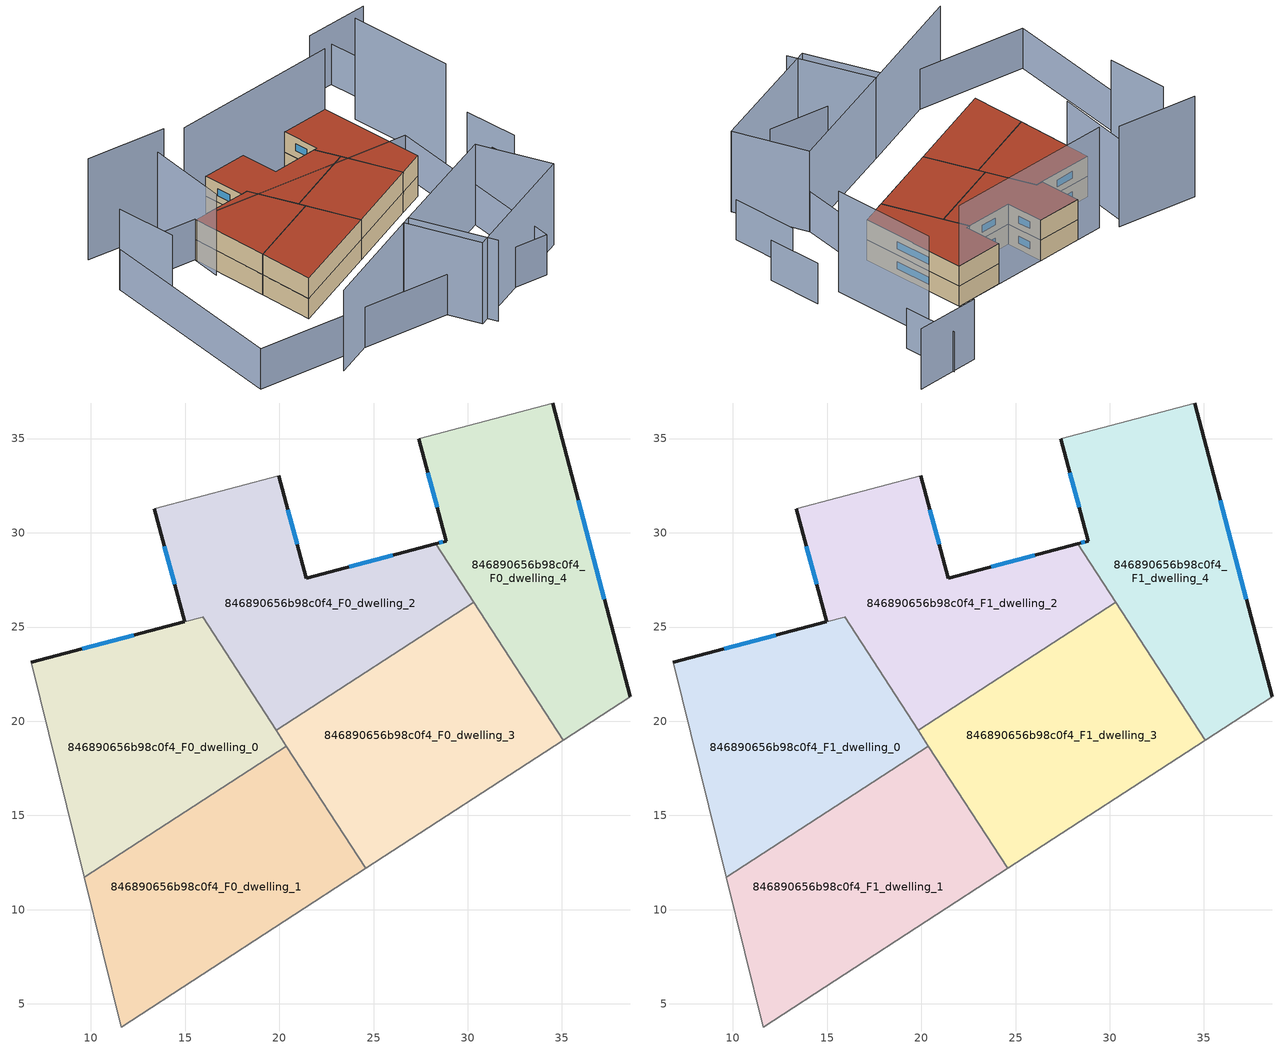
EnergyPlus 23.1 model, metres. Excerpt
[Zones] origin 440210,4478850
846890656b98c0f4_F0_dwelling_0
 floor ground (EU_floor_Construction): 15.93,25.53 20.38,18.67 9.66,11.71 6.84,23.14 14.97,25.29 z0
 wall outside (EU_wall_Construction): 14.97,25.29 6.84,23.14 z0:3
 wall to 846890656b98c0f4_F0_dwelling_1 (EU_wall_Construction): 9.66,11.71 20.38,18.67 z0:3
 wall adiabatic (EU_wall_Construction): 6.84,23.14 9.66,11.71 z0:3
 wall to 846890656b98c0f4_F0_dwelling_2 (EU_wall_Construction): 19.83,19.52 15.93,25.53 14.97,25.29 z0:3
 wall to 846890656b98c0f4_F0_dwelling_3 (EU_wall_Construction): 20.38,18.67 19.83,19.52 z0:3
 window (EU_Window_Construction): 12.28,24.57 9.54,23.85 z0.99:2.01
846890656b98c0f4_F0_dwelling_1
 floor ground (EU_floor_Construction): 20.38,18.67 24.58,12.2 11.61,3.78 9.66,11.71 z0
 wall adiabatic (EU_wall_Construction): 9.66,11.71 11.61,3.78 24.58,12.2 20.38,18.67 z0:3
846890656b98c0f4_F0_dwelling_2
 floor ground (EU_floor_Construction): 28.3,29.42 30.31,26.32 19.83,19.52 15.92,25.54 14.97,25.29 13.38,31.27 19.96,33.02 21.44,27.59 z0
 wall outside (EU_wall_Construction): 13.38,31.27 14.97,25.29 / 28.3,29.42 21.44,27.59 19.96,33.02 z0:3
 wall to 846890656b98c0f4_F0_dwelling_3 (EU_wall_Construction): 19.83,19.52 30.31,26.32 z0:3
 wall adiabatic (EU_wall_Construction): 19.96,33.02 13.38,31.27 z0:3
 wall to 846890656b98c0f4_F0_dwelling_4 (EU_wall_Construction): 30.31,26.32 28.3,29.42 z0:3
 window (EU_Window_Construction): 13.91,29.29 14.45,27.27 / 20.95,29.39 20.45,31.22 / 26.03,28.81 23.71,28.19 z0.99:2.01
846890656b98c0f4_F0_dwelling_3
 floor ground (EU_floor_Construction): 30.31,26.32 35.06,19 24.58,12.2 19.83,19.52 z0
 wall adiabatic (EU_wall_Construction): 20.38,18.67 24.58,12.2 35.06,19 z0:3
 wall to 846890656b98c0f4_F0_dwelling_4 (EU_wall_Construction): 35.06,19 30.31,26.32 z0:3
846890656b98c0f4_F0_dwelling_4
 floor ground (EU_floor_Construction): 34.5,36.89 38.62,21.31 35.06,19 28.3,29.42 28.85,29.56 27.41,34.99 z0
 wall outside (EU_wall_Construction): 27.41,34.99 28.85,29.56 28.3,29.42 / 38.62,21.31 34.5,36.89 z0:3
 wall adiabatic (EU_wall_Construction): 34.5,36.89 27.41,34.99 / 35.06,19 38.62,21.31 z0:3
 window (EU_Window_Construction): 27.88,33.19 28.37,31.36 / 37.25,26.47 35.87,31.72 / 28.67,29.51 28.48,29.46 z0.99:2.01
846890656b98c0f4_F1_dwelling_0
 floor to 846890656b98c0f4_F0_dwelling_0 (EU_floor_Construction): 15.93,25.53 20.38,18.67 9.66,11.71 6.84,23.14 14.97,25.29 z3
 wall outside (EU_wall_Construction): 14.97,25.29 6.84,23.14 z3:6
 wall to 846890656b98c0f4_F1_dwelling_1 (EU_wall_Construction): 9.66,11.71 20.38,18.67 z3:6
 wall adiabatic (EU_wall_Construction): 6.84,23.14 9.66,11.71 z3:6
 wall to 846890656b98c0f4_F1_dwelling_2 (EU_wall_Construction): 19.83,19.52 15.93,25.53 14.97,25.29 z3:6
 wall to 846890656b98c0f4_F1_dwelling_3 (EU_wall_Construction): 20.38,18.67 19.83,19.52 z3:6
 window (EU_Window_Construction): 12.28,24.57 9.54,23.85 z3.99:5.01
 roof outside (EU_roof_Construction): 20.38,18.67 15.93,25.53 14.97,25.29 6.84,23.14 9.66,11.71 z6
846890656b98c0f4_F1_dwelling_1
 floor to 846890656b98c0f4_F0_dwelling_1 (EU_floor_Construction): 20.38,18.67 24.58,12.2 11.61,3.78 9.66,11.71 z3
 wall adiabatic (EU_wall_Construction): 9.66,11.71 11.61,3.78 24.58,12.2 20.38,18.67 z3:6
 roof outside (EU_roof_Construction): 24.58,12.2 20.38,18.67 9.66,11.71 11.61,3.78 z6
846890656b98c0f4_F1_dwelling_2
 floor to 846890656b98c0f4_F0_dwelling_2 (EU_floor_Construction): 28.3,29.42 30.31,26.32 19.83,19.52 15.92,25.54 14.97,25.29 13.38,31.27 19.96,33.02 21.44,27.59 z3
 wall outside (EU_wall_Construction): 13.38,31.27 14.97,25.29 / 28.3,29.42 21.44,27.59 19.96,33.02 z3:6
 wall to 846890656b98c0f4_F1_dwelling_3 (EU_wall_Construction): 19.83,19.52 30.31,26.32 z3:6
 wall adiabatic (EU_wall_Construction): 19.96,33.02 13.38,31.27 z3:6
 wall to 846890656b98c0f4_F1_dwelling_4 (EU_wall_Construction): 30.31,26.32 28.3,29.42 z3:6
 window (EU_Window_Construction): 13.91,29.29 14.45,27.27 / 20.95,29.39 20.45,31.22 / 26.03,28.81 23.71,28.19 z3.99:5.01
 roof outside (EU_roof_Construction): 30.31,26.32 28.3,29.42 21.44,27.59 19.96,33.02 13.38,31.27 14.97,25.29 15.92,25.54 19.83,19.52 z6
846890656b98c0f4_F1_dwelling_3
 floor to 846890656b98c0f4_F0_dwelling_3 (EU_floor_Construction): 30.31,26.32 35.06,19 24.58,12.2 19.83,19.52 z3
 wall adiabatic (EU_wall_Construction): 20.38,18.67 24.58,12.2 35.06,19 z3:6
 wall to 846890656b98c0f4_F1_dwelling_4 (EU_wall_Construction): 35.06,19 30.31,26.32 z3:6
 roof outside (EU_roof_Construction): 35.06,19 30.31,26.32 19.83,19.52 24.58,12.2 z6
846890656b98c0f4_F1_dwelling_4
 floor to 846890656b98c0f4_F0_dwelling_4 (EU_floor_Construction): 34.5,36.89 38.62,21.31 35.06,19 28.3,29.42 28.85,29.56 27.41,34.99 z3
 wall outside (EU_wall_Construction): 27.41,34.99 28.85,29.56 28.3,29.42 / 38.62,21.31 34.5,36.89 z3:6
 wall adiabatic (EU_wall_Construction): 34.5,36.89 27.41,34.99 / 35.06,19 38.62,21.31 z3:6
 window (EU_Window_Construction): 27.88,33.19 28.37,31.36 / 37.25,26.47 35.87,31.72 / 28.67,29.51 28.48,29.46 z3.99:5.01
 roof outside (EU_roof_Construction): 38.62,21.31 34.5,36.89 27.41,34.99 28.85,29.56 28.3,29.42 35.06,19 z6
shading: 8.82,-9.09 24.74,1.27 / 24.74,1.27 31.6,-9.25 / -5.02,22.17 -2.7,13.38 / 6.22,31.28 7.15,18.71 / 23.69,0.54 41.18,11.74 / 41.18,11.74 47.11,2.48 / 47.11,2.48 29.61,-8.72 / 29.61,-8.72 23.69,0.54 z0:12; 50.14,8.53 47.62,18.09 / 51.5,19.07 49.41,26.89 / 45.48,41.96 43.33,49.91 / -5.02,22.17 39.85,26.28 / 39.85,26.28 42.54,-3.14 / 42.54,-3.14 -2.33,-7.24 / -2.33,-7.24 -5.02,22.17 z0:6; 45.6,25.87 41.61,41.09 / 34.5,36.88 9.52,30.22 / 7.22,31.35 -4.63,30.34 z0:15; 49.04,51.17 39.6,48.7 z0:9
[Building]
EU S2 Campaign: North Axis=0; Terrain=City; Solar Distribution=FullExterior
[Site:Location]
Madrid: Latitude=40.5; Longitude=-3.5; Time Zone=1; Elevation=609
[SizingPeriod:WeatherFileDays]
AnnualSizingPeriod: Begin Month=1; Begin Day of Month=1; End Month=12; End Day of Month=31; Day of Week for Start Day=Monday; Use Weather File Daylight Saving Period=No; Use Weather File Rain and Snow Indicators=No
[MATERIAL]
EU_InternalMass_Material: Roughness=MediumRough; Thickness=0.1; Conductivity=1; Density=1800; Specific Heat=900; Thermal Absorptance=0.9; Solar Absorptance=0.7; Visible Absorptance=0.7
[MATERIAL:NOMASS] Roughness=MediumRough; Thermal Absorptance=0.9; Solar Absorptance=0.7; Visible Absorptance=0.7
Name | Thermal Resistance
EU_wall_NoMass | 0.609216
EU_roof_NoMass | 0.513268
EU_floor_NoMass | 0.568163
[WINDOWMATERIAL:SIMPLEGLAZINGSYSTEM]
EU_Window_SimpleGlazing: UFactor=5.50606; Solar Heat Gain Coefficient=0.85; Visible Transmittance=0.85
[CONSTRUCTION]
EU_wall_Construction: EU_wall_NoMass
EU_roof_Construction: EU_roof_NoMass
EU_floor_Construction: EU_floor_NoMass
EU_Window_Construction: EU_Window_SimpleGlazing
EU_InternalMass_Construction: EU_InternalMass_Material
[ZONE] Type=1; Multiplier=1; Ceiling Height=autocalculate; Floor Area=autocalculate; Part of Total Floor Area=Yes
Name | Volume
846890656b98c0f4_F0_dwelling_0; 846890656b98c0f4_F1_dwelling_0 | 322.633
846890656b98c0f4_F0_dwelling_1; 846890656b98c0f4_F1_dwelling_1 | 327.067
846890656b98c0f4_F0_dwelling_2; 846890656b98c0f4_F1_dwelling_2 | 331.511
846890656b98c0f4_F0_dwelling_3; 846890656b98c0f4_F1_dwelling_3 | 327.051
846890656b98c0f4_F0_dwelling_4; 846890656b98c0f4_F1_dwelling_4 | 327.05
[INTERNALMASS] Construction=EU_InternalMass_Construction
Name | Zone or ZoneList | Surface Area
846890656b98c0f4_F0_dwelling_0_EU_InternalMass | 846890656b98c0f4_F0_dwelling_0 | 107.546
846890656b98c0f4_F0_dwelling_1_EU_InternalMass | 846890656b98c0f4_F0_dwelling_1 | 109.024
846890656b98c0f4_F0_dwelling_2_EU_InternalMass | 846890656b98c0f4_F0_dwelling_2 | 110.505
846890656b98c0f4_F0_dwelling_3_EU_InternalMass | 846890656b98c0f4_F0_dwelling_3 | 109.015
846890656b98c0f4_F0_dwelling_4_EU_InternalMass | 846890656b98c0f4_F0_dwelling_4 | 109.017
846890656b98c0f4_F1_dwelling_0_EU_InternalMass | 846890656b98c0f4_F1_dwelling_0 | 107.546
846890656b98c0f4_F1_dwelling_1_EU_InternalMass | 846890656b98c0f4_F1_dwelling_1 | 109.024
846890656b98c0f4_F1_dwelling_2_EU_InternalMass | 846890656b98c0f4_F1_dwelling_2 | 110.505
846890656b98c0f4_F1_dwelling_3_EU_InternalMass | 846890656b98c0f4_F1_dwelling_3 | 109.015
846890656b98c0f4_F1_dwelling_4_EU_InternalMass | 846890656b98c0f4_F1_dwelling_4 | 109.017
[OTHEREQUIPMENT] Fuel Type=Electricity; Design Level Calculation Method=Watts/Area; Power per Zone Floor Area=1; Fraction Latent=0; Fraction Radiant=0; Fraction Lost=0; Carbon Dioxide Generation Rate=0; EndUse Subcategory=EU_Step8_InternalGains
Name | Zone or ZoneList or Space or SpaceList | Schedule
EU_Step8_InternalGain_846890656b98c0f4_F0_dwelling_0_f000 | 846890656b98c0f4_F0_dwelling_0 | EU_Step8_GainSchedule_846890656b98c0f4_F0_dwelling_0_f000
EU_Step8_InternalGain_846890656b98c0f4_F0_dwelling_1_f000 | 846890656b98c0f4_F0_dwelling_1 | EU_Step8_GainSchedule_846890656b98c0f4_F0_dwelling_1_f000
EU_Step8_InternalGain_846890656b98c0f4_F0_dwelling_2_f000 | 846890656b98c0f4_F0_dwelling_2 | EU_Step8_GainSchedule_846890656b98c0f4_F0_dwelling_2_f000
EU_Step8_InternalGain_846890656b98c0f4_F0_dwelling_3_f000 | 846890656b98c0f4_F0_dwelling_3 | EU_Step8_GainSchedule_846890656b98c0f4_F0_dwelling_3_f000
EU_Step8_InternalGain_846890656b98c0f4_F0_dwelling_4_f000 | 846890656b98c0f4_F0_dwelling_4 | EU_Step8_GainSchedule_846890656b98c0f4_F0_dwelling_4_f000
EU_Step8_InternalGain_846890656b98c0f4_F1_dwelling_0_f000 | 846890656b98c0f4_F1_dwelling_0 | EU_Step8_GainSchedule_846890656b98c0f4_F1_dwelling_0_f000
EU_Step8_InternalGain_846890656b98c0f4_F1_dwelling_1_f000 | 846890656b98c0f4_F1_dwelling_1 | EU_Step8_GainSchedule_846890656b98c0f4_F1_dwelling_1_f000
EU_Step8_InternalGain_846890656b98c0f4_F1_dwelling_2_f000 | 846890656b98c0f4_F1_dwelling_2 | EU_Step8_GainSchedule_846890656b98c0f4_F1_dwelling_2_f000
EU_Step8_InternalGain_846890656b98c0f4_F1_dwelling_3_f000 | 846890656b98c0f4_F1_dwelling_3 | EU_Step8_GainSchedule_846890656b98c0f4_F1_dwelling_3_f000
EU_Step8_InternalGain_846890656b98c0f4_F1_dwelling_4_f000 | 846890656b98c0f4_F1_dwelling_4 | EU_Step8_GainSchedule_846890656b98c0f4_F1_dwelling_4_f000
[ZONEVENTILATION:DESIGNFLOWRATE] Schedule=EU_AlwaysOn; Design Flow Rate Calculation Method=AirChanges/Hour; Air Changes per Hour=0.752966; Ventilation Type=Natural; Fan Pressure Rise=0; Fan Total Efficiency=1; Constant Term Coefficient=1; Temperature Term Coefficient=0; Velocity Term Coefficient=0; Velocity Squared Term Coefficient=0; Minimum Indoor Temperature=-100; Maximum Indoor Temperature=100; Delta Temperature=-100; Minimum Outdoor Temperature=-100; Maximum Outdoor Temperature=100; Maximum Wind Speed=40
Name | Zone or ZoneList or Space or SpaceList
EU_ConstantAir_846890656b98c0f4_F0_dwelling_0 | 846890656b98c0f4_F0_dwelling_0
EU_ConstantAir_846890656b98c0f4_F0_dwelling_1 | 846890656b98c0f4_F0_dwelling_1
EU_ConstantAir_846890656b98c0f4_F0_dwelling_2 | 846890656b98c0f4_F0_dwelling_2
EU_ConstantAir_846890656b98c0f4_F0_dwelling_3 | 846890656b98c0f4_F0_dwelling_3
EU_ConstantAir_846890656b98c0f4_F0_dwelling_4 | 846890656b98c0f4_F0_dwelling_4
EU_ConstantAir_846890656b98c0f4_F1_dwelling_0 | 846890656b98c0f4_F1_dwelling_0
EU_ConstantAir_846890656b98c0f4_F1_dwelling_1 | 846890656b98c0f4_F1_dwelling_1
EU_ConstantAir_846890656b98c0f4_F1_dwelling_2 | 846890656b98c0f4_F1_dwelling_2
EU_ConstantAir_846890656b98c0f4_F1_dwelling_3 | 846890656b98c0f4_F1_dwelling_3
EU_ConstantAir_846890656b98c0f4_F1_dwelling_4 | 846890656b98c0f4_F1_dwelling_4
[HVACTEMPLATE:THERMOSTAT] Constant Heating Setpoint=20; Constant Cooling Setpoint=50
EU_HeatOnly_846890656b98c0f4_F0_dwelling_0; EU_HeatOnly_846890656b98c0f4_F0_dwelling_1; EU_HeatOnly_846890656b98c0f4_F0_dwelling_2; EU_HeatOnly_846890656b98c0f4_F0_dwelling_3; EU_HeatOnly_846890656b98c0f4_F0_dwelling_4; EU_HeatOnly_846890656b98c0f4_F1_dwelling_0; EU_HeatOnly_846890656b98c0f4_F1_dwelling_1; EU_HeatOnly_846890656b98c0f4_F1_dwelling_2; EU_HeatOnly_846890656b98c0f4_F1_dwelling_3; EU_HeatOnly_846890656b98c0f4_F1_dwelling_4
[HVACTEMPLATE:ZONE:IDEALLOADSAIRSYSTEM] System Availability Schedule=EU_AlwaysOn; Maximum Heating Supply Air Temperature=50; Minimum Cooling Supply Air Temperature=13; Maximum Heating Supply Air Humidity Ratio=0.0156; Minimum Cooling Supply Air Humidity Ratio=0.0077; Heating Limit=NoLimit; Cooling Limit=NoLimit; Heating Availability Schedule=EU_AlwaysOn; Cooling Availability Schedule=EU_CoolingOff; Dehumidification Control Type=ConstantSensibleHeatRatio; Cooling Sensible Heat Ratio=0.7; Dehumidification Setpoint=60; Humidification Control Type=None; Humidification Setpoint=30; Outdoor Air Method=None; Outdoor Air Flow Rate per Person=0.00944; Outdoor Air Flow Rate per Zone Floor Area=0; Outdoor Air Flow Rate per Zone=0; Demand Controlled Ventilation Type=None; Outdoor Air Economizer Type=NoEconomizer; Heat Recovery Type=None; Sensible Heat Recovery Effectiveness=0.7; Latent Heat Recovery Effectiveness=0.65
Name | Template Thermostat
846890656b98c0f4_F0_dwelling_0 | EU_HeatOnly_846890656b98c0f4_F0_dwelling_0
846890656b98c0f4_F0_dwelling_1 | EU_HeatOnly_846890656b98c0f4_F0_dwelling_1
846890656b98c0f4_F0_dwelling_2 | EU_HeatOnly_846890656b98c0f4_F0_dwelling_2
846890656b98c0f4_F0_dwelling_3 | EU_HeatOnly_846890656b98c0f4_F0_dwelling_3
846890656b98c0f4_F0_dwelling_4 | EU_HeatOnly_846890656b98c0f4_F0_dwelling_4
846890656b98c0f4_F1_dwelling_0 | EU_HeatOnly_846890656b98c0f4_F1_dwelling_0
846890656b98c0f4_F1_dwelling_1 | EU_HeatOnly_846890656b98c0f4_F1_dwelling_1
846890656b98c0f4_F1_dwelling_2 | EU_HeatOnly_846890656b98c0f4_F1_dwelling_2
846890656b98c0f4_F1_dwelling_3 | EU_HeatOnly_846890656b98c0f4_F1_dwelling_3
846890656b98c0f4_F1_dwelling_4 | EU_HeatOnly_846890656b98c0f4_F1_dwelling_4
[SIZING:ZONE] Zone Cooling Design Supply Air Temperature Input Method=SupplyAirTemperature; Zone Cooling Design Supply Air Temperature=13; Zone Heating Design Supply Air Temperature Input Method=SupplyAirTemperature; Zone Heating Design Supply Air Temperature=50; Zone Cooling Design Supply Air Humidity Ratio=0.008; Zone Heating Design Supply Air Humidity Ratio=0.008; Cooling Design Air Flow Method=DesignDay; Cooling Design Air Flow Rate=0; Cooling Minimum Air Flow per Zone Floor Area=0.000762; Cooling Minimum Air Flow=0; Cooling Minimum Air Flow Fraction=0.2; Heating Design Air Flow Method=DesignDay; Heating Design Air Flow Rate=0; Heating Maximum Air Flow per Zone Floor Area=0.002032; Heating Maximum Air Flow=0.141576; Heating Maximum Air Flow Fraction=0.3; Account for Dedicated Outdoor Air System=No; Dedicated Outdoor Air System Control Strategy=NeutralSupplyAir; Dedicated Outdoor Air Low Setpoint Temperature for Design=autosize; Dedicated Outdoor Air High Setpoint Temperature for Design=autosize; Zone Load Sizing Method=Sensible Load Only No Latent Load; Zone Latent Cooling Design Supply Air Humidity Ratio Input Method=HumidityRatioDifference; Zone Cooling Design Supply Air Humidity Ratio Difference=0.005; Zone Latent Heating Design Supply Air Humidity Ratio Input Method=HumidityRatioDifference; Zone Humidification Design Supply Air Humidity Ratio Difference=0.005
846890656b98c0f4_F0_dwelling_0; 846890656b98c0f4_F0_dwelling_1; 846890656b98c0f4_F0_dwelling_2; 846890656b98c0f4_F0_dwelling_3; 846890656b98c0f4_F0_dwelling_4; 846890656b98c0f4_F1_dwelling_0; 846890656b98c0f4_F1_dwelling_1; 846890656b98c0f4_F1_dwelling_2; 846890656b98c0f4_F1_dwelling_3; 846890656b98c0f4_F1_dwelling_4
[SCHEDULE:CONSTANT]
Name | Hourly Value
EU_AlwaysOn | 1
EU_CoolingOff | 0
[SCHEDULE:FILE] Column Number=1; Rows to Skip at Top=0; Number of Hours of Data=8760; Column Separator=Comma; Interpolate to Timestep=No; Minutes per Item=60; Adjust Schedule for Daylight Savings=Yes
Name | File
EU_Step8_GainSchedule_846890656b98c0f4_F0_dwelling_0_f000 | ../../schedules/846890656b98c0f4/846890656b98c0f4_F0_dwelling_0_f000_gain.csv
EU_Step8_GainSchedule_846890656b98c0f4_F0_dwelling_1_f000 | ../../schedules/846890656b98c0f4/846890656b98c0f4_F0_dwelling_1_f000_gain.csv
EU_Step8_GainSchedule_846890656b98c0f4_F0_dwelling_2_f000 | ../../schedules/846890656b98c0f4/846890656b98c0f4_F0_dwelling_2_f000_gain.csv
EU_Step8_GainSchedule_846890656b98c0f4_F0_dwelling_3_f000 | ../../schedules/846890656b98c0f4/846890656b98c0f4_F0_dwelling_3_f000_gain.csv
EU_Step8_GainSchedule_846890656b98c0f4_F0_dwelling_4_f000 | ../../schedules/846890656b98c0f4/846890656b98c0f4_F0_dwelling_4_f000_gain.csv
EU_Step8_GainSchedule_846890656b98c0f4_F1_dwelling_0_f000 | ../../schedules/846890656b98c0f4/846890656b98c0f4_F1_dwelling_0_f000_gain.csv
EU_Step8_GainSchedule_846890656b98c0f4_F1_dwelling_1_f000 | ../../schedules/846890656b98c0f4/846890656b98c0f4_F1_dwelling_1_f000_gain.csv
EU_Step8_GainSchedule_846890656b98c0f4_F1_dwelling_2_f000 | ../../schedules/846890656b98c0f4/846890656b98c0f4_F1_dwelling_2_f000_gain.csv
EU_Step8_GainSchedule_846890656b98c0f4_F1_dwelling_3_f000 | ../../schedules/846890656b98c0f4/846890656b98c0f4_F1_dwelling_3_f000_gain.csv
EU_Step8_GainSchedule_846890656b98c0f4_F1_dwelling_4_f000 | ../../schedules/846890656b98c0f4/846890656b98c0f4_F1_dwelling_4_f000_gain.csv
